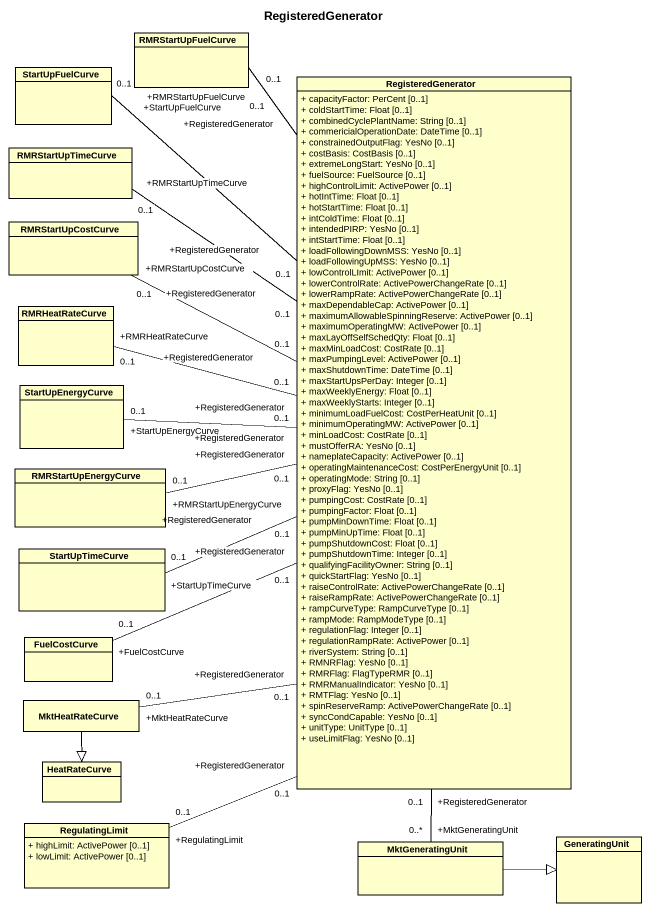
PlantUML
@startuml
title RegisteredGenerator
hide circle
hide empty members
skinparam classAttributeIconSize 0
class StartUpFuelCurve
class RMRStartUpFuelCurve
class RegisteredGenerator {
  + capacityFactor: PerCent [0..1]
  + coldStartTime: Float [0..1]
  + combinedCyclePlantName: String [0..1]
  + commericialOperationDate: DateTime [0..1]
  + constrainedOutputFlag: YesNo [0..1]
  + costBasis: CostBasis [0..1]
  + extremeLongStart: YesNo [0..1]
  + fuelSource: FuelSource [0..1]
  + highControlLimit: ActivePower [0..1]
  + hotIntTime: Float [0..1]
  + hotStartTime: Float [0..1]
  + intColdTime: Float [0..1]
  + intendedPIRP: YesNo [0..1]
  + intStartTime: Float [0..1]
  + loadFollowingDownMSS: YesNo [0..1]
  + loadFollowingUpMSS: YesNo [0..1]
  + lowControlLImit: ActivePower [0..1]
  + lowerControlRate: ActivePowerChangeRate [0..1]
  + lowerRampRate: ActivePowerChangeRate [0..1]
  + maxDependableCap: ActivePower [0..1]
  + maximumAllowableSpinningReserve: ActivePower [0..1]
  + maximumOperatingMW: ActivePower [0..1]
  + maxLayOffSelfSchedQty: Float [0..1]
  + maxMinLoadCost: CostRate [0..1]
  + maxPumpingLevel: ActivePower [0..1]
  + maxShutdownTime: DateTime [0..1]
  + maxStartUpsPerDay: Integer [0..1]
  + maxWeeklyEnergy: Float [0..1]
  + maxWeeklyStarts: Integer [0..1]
  + minimumLoadFuelCost: CostPerHeatUnit [0..1]
  + minimumOperatingMW: ActivePower [0..1]
  + minLoadCost: CostRate [0..1]
  + mustOfferRA: YesNo [0..1]
  + nameplateCapacity: ActivePower [0..1]
  + operatingMaintenanceCost: CostPerEnergyUnit [0..1]
  + operatingMode: String [0..1]
  + proxyFlag: YesNo [0..1]
  + pumpingCost: CostRate [0..1]
  + pumpingFactor: Float [0..1]
  + pumpMinDownTime: Float [0..1]
  + pumpMinUpTime: Float [0..1]
  + pumpShutdownCost: Float [0..1]
  + pumpShutdownTime: Integer [0..1]
  + qualifyingFacilityOwner: String [0..1]
  + quickStartFlag: YesNo [0..1]
  + raiseControlRate: ActivePowerChangeRate [0..1]
  + raiseRampRate: ActivePowerChangeRate [0..1]
  + rampCurveType: RampCurveType [0..1]
  + rampMode: RampModeType [0..1]
  + regulationFlag: Integer [0..1]
  + regulationRampRate: ActivePower [0..1]
  + riverSystem: String [0..1]
  + RMNRFlag: YesNo [0..1]
  + RMRFlag: FlagTypeRMR [0..1]
  + RMRManualIndicator: YesNo [0..1]
  + RMTFlag: YesNo [0..1]
  + spinReserveRamp: ActivePowerChangeRate [0..1]
  + syncCondCapable: YesNo [0..1]
  + unitType: UnitType [0..1]
  + useLimitFlag: YesNo [0..1]
}
class RMRStartUpTimeCurve
class RMRStartUpCostCurve
class RMRHeatRateCurve
class StartUpEnergyCurve
class RMRStartUpEnergyCurve
class StartUpTimeCurve
class FuelCostCurve
class MktHeatRateCurve
class HeatRateCurve
class RegulatingLimit {
  + highLimit: ActivePower [0..1]
  + lowLimit: ActivePower [0..1]
}
class MktGeneratingUnit
class GeneratingUnit
RegisteredGenerator "+RegisteredGenerator\n0..1" -up- "+StartUpFuelCurve\n0..1" StartUpFuelCurve
RegisteredGenerator "+RegisteredGenerator\n0..1" -up- "+RMRStartUpFuelCurve\n0..1" RMRStartUpFuelCurve
RegisteredGenerator "+RegisteredGenerator\n0..1" -up- "+RMRStartUpTimeCurve\n0..1" RMRStartUpTimeCurve
RegisteredGenerator "+RegisteredGenerator\n0..1" -left- "+RMRStartUpCostCurve\n0..1" RMRStartUpCostCurve
RegisteredGenerator "+RegisteredGenerator\n0..1" -left- "+RMRHeatRateCurve\n0..1" RMRHeatRateCurve
RegisteredGenerator "+RegisteredGenerator\n0..1" -left- "+StartUpEnergyCurve\n0..1" StartUpEnergyCurve
RegisteredGenerator "+RegisteredGenerator\n0..1" -left- "+RMRStartUpEnergyCurve\n0..1" RMRStartUpEnergyCurve
RegisteredGenerator "+RegisteredGenerator\n0..1" -left- "+StartUpTimeCurve\n0..1" StartUpTimeCurve
RegisteredGenerator "+RegisteredGenerator\n0..1" -- "+MktHeatRateCurve\n0..1" MktHeatRateCurve
RegisteredGenerator "+RegisteredGenerator\n0..1" -- "+RegulatingLimit\n0..1" RegulatingLimit
RegisteredGenerator "+RegisteredGenerator\n0..1" -- "+MktGeneratingUnit\n0..*" MktGeneratingUnit
FuelCostCurve "+FuelCostCurve\n0..1" -up- "+RegisteredGenerator\n0..1" RegisteredGenerator
MktHeatRateCurve --|> HeatRateCurve
MktGeneratingUnit -right-|> GeneratingUnit
@enduml
